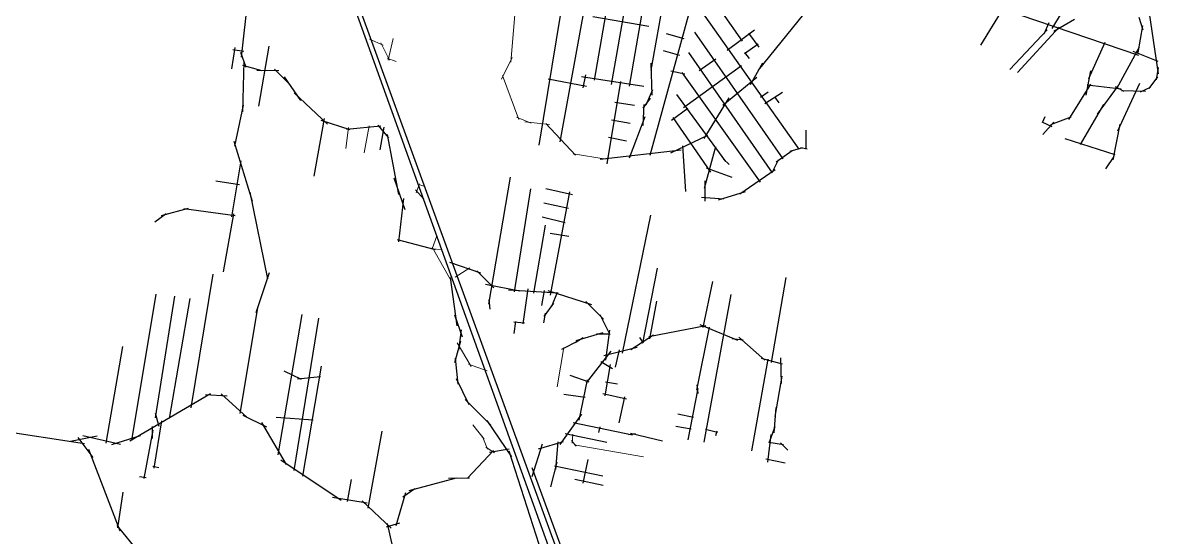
# Model space of a CAD drawing. Header units: inches. Extents: x 723419 to 759401, y 6910722 to 6968430.
# Drawn here: x 728795 to 732744, y 6934068 to 6935858 of the extents above; entities that cross this region are included whole.
import ezdxf

# ---------------------------------------------------------------- set-up
doc = ezdxf.new("R2010")
doc.units = ezdxf.units.IN
doc.header["$MEASUREMENT"] = 0
doc.layers.add('Linhas Axiais - Palhoca', color=3, linetype='Continuous', lineweight=60)

msp = doc.modelspace()

# ---------------------------------------------------------------- linework, layer by layer
at = {"layer": 'Linhas Axiais - Palhoca', "linetype": 'Continuous', "lineweight": 25}
for p, q in [((730947.6, 6936609.7), (730781.8, 6935657.9)), ((730842.5, 6935642.5), (730986.2, 6936462.7)), ((731047.7, 6936464.4), (730904, 6935637.2)), ((729555.6, 6935738.1), (729591.4, 6936059.5)), ((731702.1, 6936076.9), (732675.7, 6935744.2)), ((731035.1, 6936009.4), (730979.6, 6935692)), ((732469.3, 6935995.6), (732374.4, 6935837.2)), ((730757, 6935957), (730662.4, 6935443.2)), ((731297.9, 6935793), (731175.1, 6935970.1)), ((732702.4, 6935962), (732744.2, 6935679.8)), ((730983.8, 6933035.8), (729943.9, 6935924.3)), ((729957.5, 6935929.9), (731027.8, 6932994.1)), ((730977.2, 6935396.8), (731115.7, 6935903)), ((731152.8, 6935900.1), (731494.3, 6935418.2)), ((732127.1, 6935778.9), (732207.6, 6935911.2)), ((730590.9, 6935431.4), (730666, 6935890.1)), ((730777.5, 6935879.2), (730972.4, 6935845.9)), ((731510.7, 6935886.7), (731352.3, 6935692.3)), ((732363.2, 6935856.7), (732345.7, 6935817.7)), ((732453.2, 6935868.7), (732381.3, 6935826.8)), ((732676.2, 6935877.4), (732690.3, 6935833.3)), ((731032.5, 6935819.9), (731093.9, 6935802.6)), ((731131.2, 6935824.8), (731437.9, 6935383.8)), ((731245.2, 6935762), (731339.6, 6935832.2)), ((731319, 6935820.6), (731355, 6935772.5)), ((732228.1, 6935694.6), (732357.6, 6935833.3)), ((732254.2, 6935684.6), (732399.7, 6935841.8)), ((732689.5, 6935846.3), (732672.8, 6935753.7)), ((729650.6, 6935775.8), (729615, 6935567.4)), ((731305.5, 6935750.7), (731352.2, 6935784.4)), ((732557.8, 6935789.2), (732501, 6935662.7)), ((732599.7, 6935628.3), (732678.6, 6935773.9)), ((729531.9, 6935771.7), (729521.2, 6935697.1)), ((729526, 6935764.9), (729563.7, 6935758.4)), ((729572.3, 6935701.8), (729552.9, 6935753.4)), ((731022.6, 6935760.4), (731079, 6935745.2)), ((731110.3, 6935753.8), (731401.2, 6935334.9)), ((731304.9, 6935754), (731321.6, 6935733.5)), ((732655.7, 6935758), (732743.1, 6935723.7)), ((729559.6, 6935710.3), (729626.2, 6935690.8)), ((729559.8, 6935548.1), (729565, 6935724.3)), ((729670.7, 6935695.9), (729719.5, 6935647.7)), ((730978.9, 6935717), (730982.2, 6935605.1)), ((731092.4, 6935563), (731295.1, 6935709.2)), ((731147, 6935691.1), (731205.3, 6935732.2)), ((731368.1, 6935717.2), (731324.2, 6935641.3)), ((732744.2, 6935702), (732736.4, 6935658.4)), ((729609.2, 6935692.9), (729685.7, 6935691.2)), ((729703.8, 6935669.2), (729760.6, 6935586.9)), ((730621.7, 6935662.4), (730755.3, 6935636.4)), ((730738.1, 6935670.5), (730954.5, 6935636.4)), ((730752.4, 6935676), (730742.9, 6935630.5)), ((731049.2, 6935690.4), (731097.9, 6935679.2)), ((731361.2, 6935303.5), (731088, 6935683.8)), ((731229.4, 6935570.9), (731348.1, 6935668.6)), ((732508.4, 6935689.7), (732491.8, 6935606)), ((732712.3, 6935628.2), (732742.9, 6935669.6)), ((730873.6, 6935653), (730826.3, 6935367.3)), ((730984.7, 6935623.6), (730962.4, 6935571)), ((731386.8, 6935616.4), (731360.3, 6935597.8)), ((732508.4, 6935644.3), (732432, 6935520.7)), ((732496.5, 6935641.2), (732614.9, 6935628.1)), ((732533.1, 6935539), (732606, 6935638.6)), ((732594.3, 6935636.2), (732624.8, 6935619.4)), ((732678.9, 6935646), (732602.7, 6935480.1)), ((732615.8, 6935621.5), (732700.1, 6935620)), ((732682.4, 6935617.7), (732717.7, 6935633.7)), ((729738.4, 6935614.2), (729855.2, 6935504.6)), ((730853.5, 6935581.7), (730922.7, 6935570.5)), ((730976.9, 6935594.8), (730951.3, 6935560.3)), ((731068.9, 6935608.1), (731238.7, 6935374.5)), ((731250.7, 6935596.3), (731163.6, 6935454.3)), ((731437.1, 6935614.9), (731375.8, 6935575.4)), ((731426, 6935579.2), (731410.2, 6935599.3)), ((729532.4, 6935428.5), (729562.6, 6935571.2)), ((730955.4, 6935572.6), (730951.3, 6935500.5)), ((731051, 6935518.2), (731108.5, 6935560.4)), ((732473.8, 6935433.6), (732554.7, 6935572.9)), ((729843.1, 6935524.3), (729807.6, 6935323.5)), ((729831.7, 6935519), (729932.8, 6935485.9)), ((729920.5, 6935487.2), (730040.8, 6935498.4)), ((730029.9, 6935501.2), (730067.2, 6935456.7)), ((730842.2, 6935520.3), (730907.9, 6935507.9)), ((730957.9, 6935529.7), (730903.5, 6935386.5)), ((731055.9, 6935528.2), (731187.2, 6935337.7)), ((732339, 6935512.8), (732373.9, 6935496.3)), ((732349.4, 6935529.9), (732339.8, 6935509.8)), ((732342.5, 6935468.8), (732380.4, 6935512)), ((732370, 6935503.7), (732441.1, 6935530.3)), ((732610.7, 6935505.2), (732586.5, 6935380.4)), ((730050.2, 6935493.9), (730036.9, 6935415.7)), ((730062.7, 6935468.9), (730102, 6935260.2)), ((730832.2, 6935459.4), (730894.3, 6935447)), ((731176.1, 6935465.6), (731047.8, 6935404.3)), ((731519.4, 6935418.5), (731519.2, 6935483.7)), ((729594.1, 6935235.3), (729529.7, 6935444)), ((731101.5, 6935270.4), (731090.8, 6935428.8)), ((731203.8, 6935426.2), (731164.4, 6935280.4)), ((731463.9, 6935410.7), (731507.5, 6935423.7)), ((731501.2, 6935423.5), (731523.4, 6935418.8)), ((732419.7, 6935454.5), (732593.1, 6935399.5)), ((730802.9, 6935382.7), (731085, 6935414.9)), ((731231.6, 6935382.6), (731251.6, 6935364.5)), ((731402.6, 6935338.6), (731423.3, 6935380.7)), ((731415.4, 6935373.5), (731470.6, 6935413.3)), ((732561.7, 6935349.3), (732591, 6935392.3)), ((729521.9, 6935182.3), (729554.3, 6935376.9)), ((731171.3, 6935352.4), (731261, 6935320.8)), ((731289.1, 6935262.9), (731411.8, 6935347.2)), ((729466.2, 6935308), (729548.6, 6935294.3)), ((730084.9, 6935318.2), (730123.2, 6935207.4)), ((730490.4, 6935320.3), (730415.1, 6934878.1)), ((731167, 6935308.1), (731166.7, 6935237.3)), ((729647.6, 6934967.2), (729586.1, 6935267.7)), ((730561.3, 6935280), (730503.7, 6934921.6)), ((730613.6, 6935281.4), (730706.4, 6935260.1)), ((730696.6, 6935269.9), (730629.1, 6934910.5)), ((731214.2, 6935242.1), (731308, 6935270.5)), ((730118.6, 6935246.2), (730101.5, 6935095)), ((730606.8, 6935230.8), (730692.9, 6935212)), ((731155.9, 6935250.6), (731231.7, 6935244.9)), ((729254, 6935164.9), (729293.7, 6935194.1)), ((729277.9, 6935186.9), (729371, 6935212.9)), ((729533.2, 6935185.7), (729355.1, 6935210.3)), ((729527.6, 6935192.7), (729492.2, 6934991.3)), ((730601.1, 6935181.9), (730681.6, 6935162.9)), ((730977.6, 6935188.3), (730879.5, 6934708.5)), ((730611.2, 6935153.7), (730571.5, 6934917.4)), ((730096.7, 6935103.2), (730228.9, 6935068.8)), ((730629.6, 6935125.6), (730694.4, 6935114.7)), ((730278.9, 6935024.6), (730386.8, 6934987.7)), ((729607, 6934849.7), (729652.6, 6934988.7)), ((730373.8, 6934994.8), (730433.7, 6934935.7)), ((731000.9, 6935004.3), (730950.6, 6934742.8)), ((729456.2, 6934982.6), (729378.9, 6934517.7)), ((730281, 6934971.9), (730304.3, 6934803.2)), ((730404.8, 6934948), (730524, 6934924.9)), ((731193.5, 6934957.2), (731160.4, 6934797.4)), ((731448.5, 6934971.5), (731398.3, 6934675.7)), ((729257.6, 6934914), (729172.6, 6934404.8)), ((729322.6, 6934906.4), (729255.7, 6934483)), ((730483.8, 6934928.3), (730656.6, 6934917.6)), ((730551.2, 6934931.6), (730534, 6934809.7)), ((730600.2, 6934873.6), (730609.1, 6934926.1)), ((730620.5, 6934925.7), (730773, 6934877.2)), ((730653, 6934919.8), (730634.2, 6934870.6)), ((731257.7, 6934912), (731163.6, 6934398.5)), ((729375.4, 6934898.2), (729303.9, 6934481.5)), ((729611, 6934866), (729549.9, 6934498.2)), ((730416.2, 6934894.5), (730419.4, 6934861.5)), ((730640.4, 6934882.3), (730606.6, 6934836.2)), ((730753.3, 6934887.7), (730814.8, 6934827)), ((730998.8, 6934889.4), (730974.6, 6934757.7)), ((729765.1, 6934842.2), (729682, 6934354.5)), ((729823.4, 6934829.8), (729737.4, 6934300.1)), ((730296.7, 6934841.5), (730323.2, 6934765.6)), ((730611.2, 6934847.2), (730605.4, 6934813.9)), ((730802.2, 6934842.6), (730836.3, 6934773.2)), ((730319.1, 6934789.9), (730310.2, 6934719)), ((730508.5, 6934818.7), (730502.5, 6934777.1)), ((730539.9, 6934812.3), (730502.9, 6934816.1)), ((730835.2, 6934788.1), (730822, 6934684.3)), ((730972.1, 6934766.7), (731170.6, 6934804.6)), ((731181.8, 6934798.8), (731138.4, 6934579.5)), ((731150.1, 6934808), (731280.6, 6934754)), ((730316.9, 6934749.6), (730296, 6934674.6)), ((730728.2, 6934751.2), (730669.1, 6934721.3)), ((730743.9, 6934762), (730716, 6934744.3)), ((730812.1, 6934779.3), (730718.7, 6934750.8)), ((730836.6, 6934774.5), (730790.7, 6934774.2)), ((730909.6, 6934720.5), (730989, 6934771.6)), ((730939.5, 6934763.2), (730952.4, 6934743.4)), ((731261.7, 6934759), (731300.7, 6934754.9)), ((731285, 6934763.7), (731375.2, 6934683.7)), ((729141.3, 6934731), (729084.1, 6934395.4)), ((730840.3, 6934715.1), (730754.5, 6934605.4)), ((730815.6, 6934699.9), (730932.1, 6934728.8)), ((730856.7, 6934659.8), (730869.9, 6934719.3)), ((730298.2, 6934691.4), (730308.3, 6934600.2)), ((730805.1, 6934679.8), (730845.9, 6934655)), ((730837.5, 6934669.1), (730819.6, 6934560.4)), ((731386, 6934687), (731329.3, 6934368.2)), ((731362.5, 6934691.4), (731436.3, 6934670.7)), ((731430, 6934691.9), (731432.7, 6934603.3)), ((729702.3, 6934646.8), (729763.3, 6934617.3)), ((729833.2, 6934662.5), (729767.5, 6934280.4)), ((730698.1, 6934631.3), (730763.4, 6934608.1)), ((729750.1, 6934618.9), (729830.5, 6934626.8)), ((730302.7, 6934620.4), (730346.8, 6934530)), ((730757.9, 6934615.5), (730728.3, 6934475.3)), ((730863.9, 6934600.3), (730821.9, 6934607.8)), ((731139.8, 6934597.7), (731142.6, 6934568.4)), ((731435, 6934628.1), (731410.9, 6934488)), ((729167.7, 6934403.3), (729447.9, 6934568.4)), ((729429.9, 6934564.3), (729506.3, 6934560.2)), ((729484.9, 6934566.9), (729575.9, 6934484)), ((730677.2, 6934565.5), (730751, 6934554.8)), ((730811.8, 6934568.5), (730894.6, 6934549.1)), ((730887.4, 6934556.5), (730868.3, 6934466.2)), ((731142.6, 6934585.6), (731107.6, 6934407.4)), ((730334.1, 6934547.6), (730422.4, 6934458)), ((731413.9, 6934518.9), (731407.1, 6934431.6)), ((729009, 6934393.3), (728469.1, 6934474.4)), ((729276.9, 6934473.4), (729251.2, 6934308.5)), ((729255, 6934500.1), (729267.6, 6934454.8)), ((729560.8, 6934492.7), (729642.8, 6934451.7)), ((729676.3, 6934486.2), (729804.8, 6934476.8)), ((730408.9, 6934474.4), (730494.5, 6934347.7)), ((730738, 6934496.6), (730663.3, 6934390.6)), ((731073.5, 6934496.8), (731127.2, 6934486.1)), ((729217.1, 6934272.9), (729248, 6934440.9)), ((729245.1, 6934453.3), (729244.5, 6934411.1)), ((729625.5, 6934466.8), (729711.4, 6934321.1)), ((730043.9, 6934437.3), (729995.5, 6934169.5)), ((730915.9, 6934423.6), (730709, 6934465.9)), ((730799, 6934432.6), (730803, 6934451.5)), ((731066.7, 6934454.2), (731119.7, 6934444.9)), ((731169.1, 6934444.5), (731211, 6934433.7)), ((731205.8, 6934422.4), (731210.5, 6934438.1)), ((731410.9, 6934451.9), (731389.5, 6934395.8)), ((728960.5, 6934401.7), (729054.2, 6934420.6)), ((728986.1, 6934415.1), (729038.9, 6934345.3)), ((729003.3, 6934421.4), (729134.8, 6934391.8)), ((729104.4, 6934390.2), (729204.6, 6934421.4)), ((730601.3, 6934391.7), (730564.9, 6934278.6)), ((730674.5, 6934399.6), (730587, 6934374.9)), ((730656.2, 6934399.6), (730647.4, 6934303.9)), ((730826, 6934397.6), (730681.7, 6934428.2)), ((730901.6, 6934425.6), (730925.9, 6934429.2)), ((730908.6, 6934430.6), (731020.4, 6934402.9)), ((731397.1, 6934425.9), (731384.5, 6934329.3)), ((731389.9, 6934398.8), (731441.1, 6934390.4)), ((731430.4, 6934396.9), (731455.2, 6934371.3)), ((729024, 6934374.1), (729132.1, 6934090.9)), ((730341.3, 6934273.5), (730432.2, 6934369.9)), ((730418.3, 6934364), (730486.6, 6934375.4)), ((730485, 6934369.1), (730659.8, 6933827.7)), ((729247, 6934315.8), (729268, 6934311.1)), ((729692.5, 6934337.8), (729902.4, 6934197.5)), ((730651.9, 6934329), (730630.5, 6934243.7)), ((730644.4, 6934316.6), (730812.4, 6934281.4)), ((730760.1, 6934338.3), (730742.2, 6934255.7)), ((731378.8, 6934340.8), (731446.4, 6934327)), ((729200.9, 6934279.2), (729224.5, 6934276)), ((730138.5, 6934230.7), (730303.4, 6934275.2)), ((730275.8, 6934273.9), (730348.4, 6934275.2)), ((730565.7, 6934310.9), (730732, 6933856.3)), ((729936.9, 6934269.4), (729923.1, 6934192.6)), ((730116.8, 6934208.3), (730158.9, 6934237.5)), ((730714.5, 6934269.7), (730813.6, 6934249.7)), ((729143.1, 6934225.1), (729123.9, 6934100.6)), ((729872.2, 6934207.2), (729992.5, 6934188.3)), ((729975.2, 6934194.8), (730075.6, 6934099.8)), ((730093.8, 6934108.9), (730126.8, 6934223.6)), ((730059.7, 6934104.3), (730105.8, 6934117.6)), ((730062.4, 6934115.5), (730091.5, 6933986.9)), ((729122.6, 6934108.7), (729199.8, 6934013.7))]:
    msp.add_line(p, q, dxfattribs=at)
at = {"layer": 'Linhas Axiais - Palhoca', "lineweight": 0}
for p, q in [((730511.2, 6935941.9), (730492.3, 6935720.5)), ((730000.6, 6935799.8), (730048.7, 6935779.7)), ((730040.3, 6935787.6), (730069.9, 6935726.8)), ((730083.5, 6935803), (730065.2, 6935727.3)), ((730062.3, 6935734.7), (730094.1, 6935722.5)), ((730497.4, 6935737), (730460.3, 6935661.6)), ((730463, 6935674.2), (730520.7, 6935521.1)), ((729999.3, 6935499), (729982.4, 6935405.3)), ((730512.2, 6935528.9), (730562.8, 6935508.4)), ((730541.6, 6935513.3), (730627.3, 6935503.4)), ((730614.4, 6935507.4), (730717.6, 6935396.9)), ((729927.9, 6935493.1), (729918.4, 6935420.6)), ((730709, 6935401.5), (730823.8, 6935383.4)), ((730161.3, 6935276.5), (730189.7, 6935243.4)), ((730175, 6935296.7), (730162.6, 6935266.2)), ((730194, 6935288.4), (730171.8, 6935294.8)), ((730235.5, 6935116.8), (730218.3, 6935071)), ((730214.8, 6935070.8), (730251.2, 6935068.4)), ((730218.4, 6935077), (730284.7, 6934959.6)), ((730298.8, 6934972.6), (730350, 6935005.5)), ((730305.9, 6934744.1), (730354.6, 6934661.5)), ((730677.1, 6934727.9), (730653.3, 6934590.9)), ((730345.1, 6934669.5), (730409.6, 6934646.7)), ((730359.9, 6934458.9), (730399.6, 6934409.7)), ((730392.7, 6934420.8), (730410.8, 6934374.5)), ((730703.8, 6934404), (730719.7, 6934384.9)), ((730707.8, 6934426.6), (730705.8, 6934395.6)), ((730405.3, 6934381), (730435, 6934361.8)), ((730712.6, 6934388.9), (730953.5, 6934347.2))]:
    msp.add_line(p, q, dxfattribs=at)

doc.saveas('drawing.dxf')
